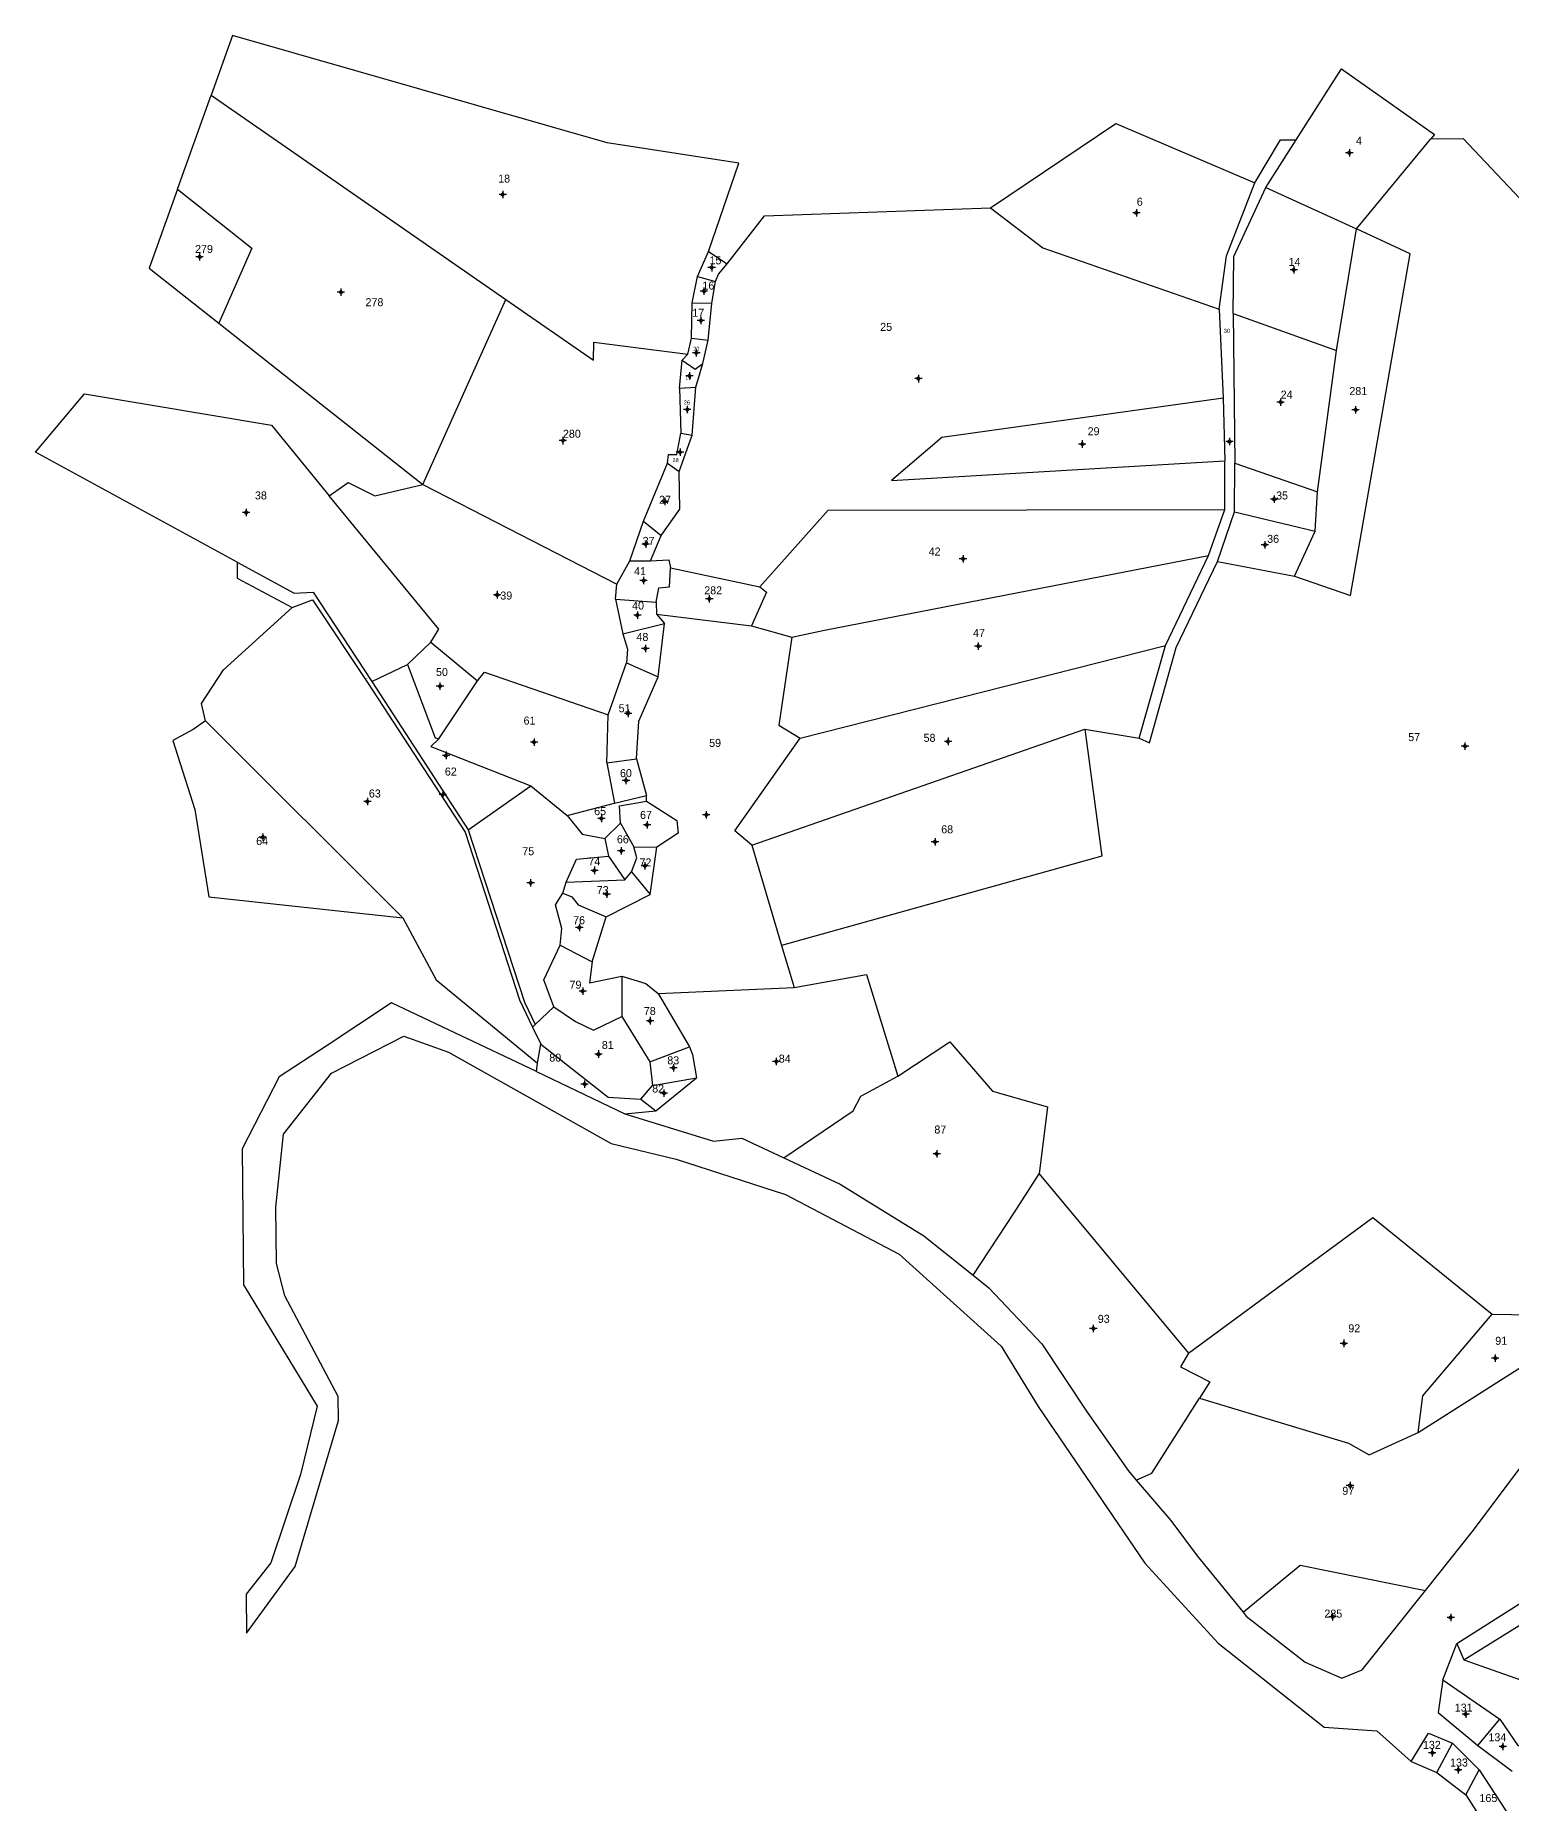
# Model space of a CAD drawing. Extents: x 550510 to 551644, y 1836484 to 1837530.
# Drawn here: x 550510 to 551009, y 1836933 to 1837530 of the extents above; entities that cross this region are included whole.
import ezdxf

# ---------------------------------------------------------------- set-up
doc = ezdxf.new("R2010")
doc.units = 0
for name, color, linetype in [('Level 10', 7, 'Continuous'), ('Level 11', 7, 'Continuous'), ('Level 15', 7, 'Continuous')]:
    doc.layers.add(name, color=color, linetype=linetype)

msp = doc.modelspace()

# ---------------------------------------------------------------- linework, layer by layer
at = {"layer": 'Level 10'}
for p, q in [((550558.31, 1837477.68), (550569.64, 1837509.38)), ((550569.64, 1837509.38), (550669.1, 1837440.5)), ((550925.67, 1837478.27), (550935.91, 1837494.31)), ((550956.27, 1837464.27), (550981.42, 1837494.71)), ((550925.67, 1837478.27), (550956.27, 1837464.27)), ((550949.5, 1837423.19), (550956.27, 1837464.27)), ((550733.87, 1837448.17), (550737.53, 1837456.6)), ((550737.53, 1837456.6), (550743.87, 1837452.46)), ((550732, 1837439.32), (550733.87, 1837448.17)), ((550733.87, 1837448.17), (550739.86, 1837446.54)), ((550738.64, 1837439.24), (550739.86, 1837446.54)), ((550641.17, 1837378.06), (550669.1, 1837440.5)), ((550731.85, 1837427.38), (550732, 1837439.32)), ((550732, 1837439.32), (550738.64, 1837439.24)), ((550737.39, 1837426.77), (550738.64, 1837439.24)), ((550909.89, 1837437.14), (550911.24, 1837407.11)), ((550914.65, 1837435.75), (550949.5, 1837423.19)), ((550914.65, 1837435.75), (550915.24, 1837385.16)), ((550572.31, 1837432.42), (550641.17, 1837378.06)), ((550730.61, 1837422.03), (550731.85, 1837427.38)), ((550731.85, 1837427.38), (550737.39, 1837426.77)), ((550735.64, 1837418.86), (550737.39, 1837426.77)), ((550943.13, 1837375.53), (550949.5, 1837423.19)), ((550727.8, 1837410.57), (550728.68, 1837419.92)), ((550728.68, 1837419.92), (550730.61, 1837422.03)), ((550733.25, 1837410.85), (550735.64, 1837418.86)), ((550727.8, 1837410.57), (550733.25, 1837410.85)), ((550727.8, 1837410.57), (550728.26, 1837395.38)), ((550732.08, 1837394.61), (550733.25, 1837410.85)), ((550911.24, 1837407.11), (550911.86, 1837385.97)), ((550727.65, 1837382.37), (550732.08, 1837394.61)), ((550728.26, 1837395.38), (550732.08, 1837394.61)), ((550715.63, 1837365.6), (550723.7, 1837385.17)), ((550723.7, 1837385.17), (550727.65, 1837382.37)), ((550911.83, 1837369.6), (550911.86, 1837385.97)), ((550915.07, 1837368.74), (550915.24, 1837385.16)), ((550915.24, 1837385.16), (550943.13, 1837375.53)), ((550641.17, 1837378.06), (550706.62, 1837344.4)), ((550942.3, 1837362.27), (550943.13, 1837375.53)), ((550906.34, 1837354.08), (550911.83, 1837369.6)), ((550909.33, 1837352), (550915.07, 1837368.74)), ((550915.07, 1837368.74), (550942.3, 1837362.27)), ((550711.02, 1837352.27), (550715.63, 1837365.6)), ((550715.63, 1837365.6), (550721.52, 1837360.82)), ((550717.99, 1837352.22), (550721.52, 1837360.82)), ((550935.36, 1837347.07), (550942.3, 1837362.27)), ((550706.62, 1837344.4), (550711.02, 1837352.27)), ((550711.02, 1837352.27), (550717.99, 1837352.22)), ((550891.76, 1837323.63), (550906.34, 1837354.08)), ((550909.33, 1837352), (550935.36, 1837347.07)), ((550724.67, 1837349.89), (550754.89, 1837343.53)), ((550706.17, 1837339.31), (550706.62, 1837344.4)), ((550706.17, 1837339.31), (550719.87, 1837338.33)), ((550706.17, 1837339.31), (550708.66, 1837327.66)), ((550719.87, 1837338.33), (550719.95, 1837334.22)), ((550719.95, 1837334.22), (550752.07, 1837330.27)), ((550719.95, 1837334.22), (550722.71, 1837331.08)), ((550708.66, 1837327.66), (550722.71, 1837331.08)), ((550720.51, 1837313.06), (550722.71, 1837331.08)), ((550752.07, 1837330.27), (550765.69, 1837326.51)), ((550635.94, 1837317.25), (550643.82, 1837324.86)), ((550643.82, 1837324.86), (550659.53, 1837311.77)), ((550768.5, 1837292.38), (550891.76, 1837323.63)), ((550882.9, 1837292.4), (550891.76, 1837323.63)), ((550623.92, 1837311.5), (550635.94, 1837317.25)), ((550703.73, 1837300.26), (550709.86, 1837317.81)), ((550709.86, 1837317.81), (550720.51, 1837313.06)), ((550623.92, 1837311.5), (550656.4, 1837261.43)), ((550646.53, 1837292.2), (550659.53, 1837311.77)), ((550567.74, 1837298.22), (550634.34, 1837231.75)), ((550703.22, 1837284.13), (550703.73, 1837300.26)), ((550752.19, 1837256.27), (550864.54, 1837295.42)), ((550864.54, 1837295.42), (550882.9, 1837292.4)), ((550703.22, 1837284.13), (550713.29, 1837285.39)), ((550713.29, 1837285.39), (550716.66, 1837273.09)), ((550703.22, 1837284.13), (550705.79, 1837270.49)), ((550656.4, 1837261.43), (550677.61, 1837276.37)), ((550677.61, 1837276.37), (550689.87, 1837266.31)), ((550705.79, 1837270.49), (550716.66, 1837273.09)), ((550716.57, 1837271.1), (550716.66, 1837273.09)), ((550689.87, 1837266.31), (550705.79, 1837270.49)), ((550702.53, 1837258.51), (550707.8, 1837263.78)), ((550707.8, 1837263.78), (550712.4, 1837255.78)), ((550702.53, 1837258.51), (550703.8, 1837252.64)), ((550712.4, 1837255.78), (550720.12, 1837255.65)), ((550717.9, 1837239.68), (550720.12, 1837255.65)), ((550752.19, 1837256.27), (550762.21, 1837222.44)), ((550703.8, 1837252.64), (550709.26, 1837244.64)), ((550688.39, 1837240.11), (550689.48, 1837243.8)), ((550689.48, 1837243.8), (550709.26, 1837244.64)), ((550709.26, 1837244.64), (550711.53, 1837247.26)), ((550711.53, 1837247.26), (550717.9, 1837239.68)), ((550703.04, 1837232.07), (550717.9, 1837239.68)), ((550698.31, 1837216.93), (550703.04, 1837232.07)), ((550687.51, 1837222.52), (550698.31, 1837216.93)), ((550762.21, 1837222.44), (550766.41, 1837208.26)), ((550708.24, 1837212.07), (550708.29, 1837198.47)), ((550720.54, 1837206.22), (550766.41, 1837208.26)), ((550679.03, 1837195.78), (550685.39, 1837201.71)), ((550720.54, 1837206.22), (550731.17, 1837188.2)), ((550678.12, 1837194.93), (550679.03, 1837195.78)), ((550708.29, 1837198.47), (550717.74, 1837183.15)), ((550678.12, 1837194.93), (550680.9, 1837189.14)), ((550679.79, 1837182.79), (550680.9, 1837189.14)), ((550717.74, 1837183.15), (550731.17, 1837188.2)), ((550679.49, 1837179.98), (550679.79, 1837182.79)), ((550679.49, 1837179.98), (550709.29, 1837165.66)), ((550717.74, 1837183.15), (550718.66, 1837175.21)), ((550718.66, 1837175.21), (550733.46, 1837177.75)), ((550719.73, 1837166.62), (550733.46, 1837177.75)), ((550714.69, 1837170.63), (550718.66, 1837175.21)), ((550709.29, 1837165.66), (550719.73, 1837166.62)), ((550714.69, 1837170.63), (550719.73, 1837166.62)), ((550849.17, 1837145.38), (550899.52, 1837084.87)), ((550977.08, 1837058.07), (551038.83, 1837097.41)), ((551002.06, 1837097.99), (551038.83, 1837097.41)), ((550990.14, 1836986.91), (551051.87, 1837026.16)), ((550985.43, 1836974.59), (550990.14, 1836986.91)), ((550990.14, 1836986.91), (550992.5, 1836981.39)), ((550992.5, 1836981.39), (551033.37, 1836967.02)), ((550985.43, 1836974.59), (551004.7, 1836961.33)), ((550997.24, 1836952.45), (551004.7, 1836961.33)), ((550983.42, 1836943.41), (550988.69, 1836953.26)), ((550988.69, 1836953.26), (550997.66, 1836944.27)), ((550997.24, 1836952.45), (551008.83, 1836943.8)), ((550974.78, 1836947.1), (550983.42, 1836943.41)), ((550983.42, 1836943.41), (550993.24, 1836935.79)), ((550993.24, 1836935.79), (550997.66, 1836944.27))]:
    msp.add_line(p, q, dxfattribs=at)
for points in [[(550737.53, 1837456.6), (550747.76, 1837486.43), (550703.35, 1837493.35), (550576.86, 1837529.58), (550569.64, 1837509.38)], [(550935.91, 1837494.31), (550951.23, 1837518.3), (550982.57, 1837496.1), (550981.42, 1837494.71)], [(550832.79, 1837471.42), (550875.09, 1837499.85), (550921.95, 1837479.77)], [(550921.95, 1837479.77), (550930.68, 1837494.27), (550935.91, 1837494.31)], [(550981.42, 1837494.71), (550992.34, 1837494.81), (551013.24, 1837472.58), (551026.78, 1837469.03), (551043.89, 1837495.26), (551170.98, 1837496.37)], [(550558.31, 1837477.68), (550548.78, 1837451.01), (550572.31, 1837432.42)], [(550558.31, 1837477.68), (550583.44, 1837457.77), (550572.31, 1837432.42)], [(550909.89, 1837437.14), (550912.43, 1837455.19), (550921.95, 1837479.77)], [(550914.65, 1837435.75), (550914.9, 1837454.97), (550925.67, 1837478.27)], [(550743.87, 1837452.46), (550756.44, 1837468.64), (550832.79, 1837471.42)], [(550832.79, 1837471.42), (550850.36, 1837457.93), (550909.89, 1837437.14)], [(550935.36, 1837347.07), (550954.27, 1837340.58), (550974.42, 1837455.87), (550956.27, 1837464.27)], [(550739.86, 1837446.54), (550740.97, 1837448.98), (550743.87, 1837452.46)], [(550669.1, 1837440.5), (550698.68, 1837420.01), (550698.86, 1837426.01), (550730.61, 1837422.03)], [(550728.68, 1837419.92), (550733.05, 1837416.95), (550735.64, 1837418.86)], [(550578.42, 1837351.8), (550510.33, 1837388.92), (550526.94, 1837408.65), (550590.09, 1837398.07), (550609.51, 1837374.22)], [(550911.24, 1837407.11), (550816.33, 1837393.91), (550799.27, 1837379.32), (550911.86, 1837385.97)], [(550723.7, 1837385.17), (550724.02, 1837388.18), (550726.83, 1837388.18), (550728.26, 1837395.38)], [(550721.52, 1837360.82), (550727.89, 1837369.72), (550727.65, 1837382.37)], [(550609.51, 1837374.22), (550615.93, 1837378.67), (550624.94, 1837374.22), (550641.17, 1837378.06)], [(550643.82, 1837324.86), (550646.51, 1837329.15), (550609.51, 1837374.22)], [(550754.89, 1837343.53), (550777.97, 1837369.34), (550911.83, 1837369.6)], [(550578.42, 1837351.8), (550597.66, 1837341.3), (550604.1, 1837341.65), (550623.92, 1837311.5)], [(550578.42, 1837351.8), (550578.46, 1837346.43), (550596.96, 1837336.49)], [(550717.99, 1837352.22), (550724.12, 1837352.6), (550724.67, 1837349.89)], [(550765.69, 1837326.51), (550776.72, 1837328.9), (550906.34, 1837354.08)], [(550882.9, 1837292.4), (550886.38, 1837290.81), (550895.38, 1837323), (550909.33, 1837352)], [(550719.87, 1837338.33), (550720.84, 1837343.13), (550724.33, 1837343.45), (550724.67, 1837349.89)], [(550596.96, 1837336.49), (550603.93, 1837339.05), (550622.43, 1837311.22), (550655.41, 1837260.74), (550673.71, 1837204.14), (550678.12, 1837194.93)], [(550754.89, 1837343.53), (550757.14, 1837341.66), (550752.07, 1837330.27)], [(550567.74, 1837298.22), (550566.41, 1837304.06), (550573.84, 1837315.46), (550596.96, 1837336.49)], [(550708.66, 1837327.66), (550710.19, 1837322.4), (550709.86, 1837317.81)], [(550765.69, 1837326.51), (550761.33, 1837296.8), (550768.5, 1837292.38)], [(550635.94, 1837317.25), (550645.29, 1837292.57), (550646.53, 1837292.2)], [(550659.53, 1837311.77), (550661.89, 1837314.72), (550703.73, 1837300.26)], [(550713.29, 1837285.39), (550714.04, 1837298.11), (550720.51, 1837313.06)], [(550567.74, 1837298.22), (550563.65, 1837295.33), (550556.68, 1837291.65), (550564.17, 1837268.38), (550568.93, 1837238.92), (550634.34, 1837231.75)], [(550646.53, 1837292.2), (550643.77, 1837289.59), (550677.61, 1837276.37)], [(550752.19, 1837256.27), (550746.46, 1837261.16), (550768.5, 1837292.38)], [(550864.54, 1837295.42), (550870.34, 1837252.6), (550762.21, 1837222.44)], [(550707.8, 1837263.78), (550707.52, 1837269.54), (550716.57, 1837271.1)], [(550716.57, 1837271.1), (550726.88, 1837264.6), (550727.35, 1837260.31), (550720.12, 1837255.65)], [(550656.4, 1837261.43), (550675.48, 1837203.36), (550679.03, 1837195.78)], [(550689.87, 1837266.31), (550694.95, 1837260.07), (550702.53, 1837258.51)], [(550711.53, 1837247.26), (550713.31, 1837252.05), (550712.4, 1837255.78)], [(550689.48, 1837243.8), (550693, 1837251.61), (550703.8, 1837252.64)], [(550687.51, 1837222.52), (550688.01, 1837228.22), (550685.96, 1837236.16), (550688.39, 1837240.11)], [(550688.39, 1837240.11), (550691.46, 1837238.9), (550693.53, 1837236.18), (550703.04, 1837232.07)], [(550634.34, 1837231.75), (550645.64, 1837210.81), (550679.79, 1837182.79)], [(550685.39, 1837201.71), (550681.93, 1837210.87), (550687.51, 1837222.52)], [(550698.31, 1837216.93), (550697.39, 1837209.85), (550708.24, 1837212.07)], [(550708.24, 1837212.07), (550716.43, 1837209.61), (550720.54, 1837206.22)], [(550766.41, 1837208.26), (550790.92, 1837212.66), (550801.48, 1837178.36)], [(550679.49, 1837179.98), (550630.5, 1837203.11), (550608.48, 1837188.43), (550592.63, 1837178.13), (550580.15, 1837153.85), (550580.55, 1837107.93), (550605.41, 1837066.96), (550599.88, 1837043.9), (550589.85, 1837014.14), (550581.46, 1837003.59), (550581.57, 1836990.34), (550598.07, 1837012.9), (550612.66, 1837062.11), (550612.59, 1837070.28), (550594.55, 1837104.21), (550591.72, 1837115.09), (550591.55, 1837134.17), (550594.07, 1837158.73), (550610.28, 1837179.32), (550634.74, 1837191.8), (550649.8, 1837186.48), (550704.69, 1837155.61), (550726.58, 1837150.34), (550763.55, 1837138.39), (550801.95, 1837118.29), (550836.35, 1837087.23), (550848.83, 1837066.9), (550884.78, 1837014.04), (550909.6, 1836987), (550945.34, 1836958.68), (550963.11, 1836957.47), (550974.78, 1836947.1)], [(550685.39, 1837201.71), (550692.66, 1837196.81), (550698.73, 1837193.89), (550708.29, 1837198.47)], [(550801.48, 1837178.36), (550819.04, 1837189.95), (550833.39, 1837173.3), (550851.97, 1837168.05), (550849.17, 1837145.38)], [(550680.9, 1837189.14), (550703.7, 1837171.24), (550714.69, 1837170.63)], [(550731.17, 1837188.2), (550732.14, 1837185.64), (550733.46, 1837177.75)], [(550762.97, 1837150.82), (550786.38, 1837166.68), (550788.92, 1837171.61), (550801.48, 1837178.36)], [(550709.29, 1837165.66), (550739.29, 1837156.47), (550748.75, 1837157.42), (550762.97, 1837150.82)], [(550762.97, 1837150.82), (550782.03, 1837141.96), (550810.19, 1837124.48), (550826.85, 1837111.19)], [(550826.85, 1837111.19), (550840.71, 1837132.22), (550849.17, 1837145.38)], [(550899.52, 1837084.87), (550961.74, 1837130.71), (551002.06, 1837097.99)], [(550826.85, 1837111.19), (550832.18, 1837106.94), (550850.1, 1837088.01), (550865.33, 1837064.96), (550879.16, 1837045.32), (550881.94, 1837042.07)], [(550977.08, 1837058.07), (550978.63, 1837070.43), (551002.06, 1837097.99)], [(550979.54, 1837004.83), (550995.73, 1837025.12), (551013.27, 1837048.48), (551038.83, 1837097.41)], [(550899.52, 1837084.87), (550896.88, 1837080.29), (550906.76, 1837075.18), (550903.29, 1837069.68)], [(550881.94, 1837042.07), (550887.16, 1837044.4), (550903.29, 1837069.68)], [(550903.29, 1837069.68), (550953.62, 1837054.54), (550960.54, 1837050.53), (550977.08, 1837058.07)], [(550881.94, 1837042.07), (550893.64, 1837028.4), (550902.5, 1837016.45), (550917.99, 1836997.43)], [(550917.99, 1836997.43), (550937.29, 1837013.31), (550979.54, 1837004.83)], [(550917.99, 1836997.43), (550919.06, 1836996.12), (550939, 1836980.59), (550951.33, 1836975.23), (550958.14, 1836978.02), (550979.54, 1837004.83)], [(550992.5, 1836981.39), (551017.72, 1836997.02), (551040.13, 1836994.62)], [(550985.43, 1836974.59), (550983.88, 1836963.62), (550997.24, 1836952.45)], [(551004.7, 1836961.33), (551010.76, 1836952.5), (551014.25, 1836951.97)], [(550974.78, 1836947.1), (550980.59, 1836956.62), (550988.69, 1836953.26)], [(550997.66, 1836944.27), (551008.47, 1836927.76), (551003.95, 1836919.88), (550997.67, 1836923.02)], [(550993.24, 1836935.79), (550997.52, 1836928.97), (550997.67, 1836923.02)]]:
    msp.add_lwpolyline(points, dxfattribs=at)
at = {"layer": 'Level 11'}
for p, q in [((550953.24, 1837489.92), (550952.62, 1837489.92)), ((550953.87, 1837490.54), (550953.24, 1837489.92)), ((550953.24, 1837489.92), (550953.87, 1837489.29)), ((550953.87, 1837491.17), (550953.87, 1837490.54)), ((550954.49, 1837489.92), (550953.87, 1837490.54)), ((550953.87, 1837489.29), (550954.49, 1837489.92)), ((550953.87, 1837489.29), (550953.87, 1837488.67)), ((550955.12, 1837489.92), (550954.49, 1837489.92)), ((550667.49, 1837475.91), (550666.87, 1837475.91)), ((550668.12, 1837476.53), (550667.49, 1837475.91)), ((550667.49, 1837475.91), (550668.12, 1837475.28)), ((550668.12, 1837477.16), (550668.12, 1837476.53)), ((550668.74, 1837475.91), (550668.12, 1837476.53)), ((550668.12, 1837475.28), (550668.74, 1837475.91)), ((550669.37, 1837475.91), (550668.74, 1837475.91)), ((550668.12, 1837475.28), (550668.12, 1837474.66)), ((550881.99, 1837470.33), (550881.36, 1837469.7)), ((550881.99, 1837470.95), (550881.99, 1837470.33)), ((550882.61, 1837469.7), (550881.99, 1837470.33)), ((550881.36, 1837469.7), (550880.74, 1837469.7)), ((550881.36, 1837469.7), (550881.99, 1837469.08)), ((550881.99, 1837469.08), (550882.61, 1837469.7)), ((550881.99, 1837469.08), (550881.99, 1837468.45)), ((550883.24, 1837469.7), (550882.61, 1837469.7)), ((550565.14, 1837454.87), (550564.51, 1837454.87)), ((550565.76, 1837455.49), (550565.14, 1837454.87)), ((550565.14, 1837454.87), (550565.76, 1837454.24)), ((550565.76, 1837456.12), (550565.76, 1837455.49)), ((550566.39, 1837454.87), (550565.76, 1837455.49)), ((550565.76, 1837454.24), (550566.39, 1837454.87)), ((550565.76, 1837454.24), (550565.76, 1837453.62)), ((550567.01, 1837454.87), (550566.39, 1837454.87)), ((550738.63, 1837452.44), (550738.63, 1837451.82)), ((550738.01, 1837451.19), (550737.38, 1837451.19)), ((550738.63, 1837451.82), (550738.01, 1837451.19)), ((550738.01, 1837451.19), (550738.63, 1837450.57)), ((550739.26, 1837451.19), (550738.63, 1837451.82)), ((550738.63, 1837450.57), (550739.26, 1837451.19)), ((550738.63, 1837450.57), (550738.63, 1837449.94)), ((550739.88, 1837451.19), (550739.26, 1837451.19)), ((550934.49, 1837450.46), (550933.87, 1837450.46)), ((550935.12, 1837451.08), (550934.49, 1837450.46)), ((550934.49, 1837450.46), (550935.12, 1837449.83)), ((550935.12, 1837451.71), (550935.12, 1837451.08)), ((550935.74, 1837450.46), (550935.12, 1837451.08)), ((550935.12, 1837449.83), (550935.74, 1837450.46)), ((550935.12, 1837449.83), (550935.12, 1837449.21)), ((550936.37, 1837450.46), (550935.74, 1837450.46)), ((550612.86, 1837442.94), (550612.23, 1837442.94)), ((550613.48, 1837443.56), (550612.86, 1837442.94)), ((550612.86, 1837442.94), (550613.48, 1837442.31)), ((550613.48, 1837444.19), (550613.48, 1837443.56)), ((550614.11, 1837442.94), (550613.48, 1837443.56)), ((550613.48, 1837442.31), (550614.11, 1837442.94)), ((550613.48, 1837442.31), (550613.48, 1837441.69)), ((550614.73, 1837442.94), (550614.11, 1837442.94)), ((550735.36, 1837443.29), (550734.73, 1837443.29)), ((550735.98, 1837443.92), (550735.36, 1837443.29)), ((550735.36, 1837443.29), (550735.98, 1837442.67)), ((550735.98, 1837444.54), (550735.98, 1837443.92)), ((550736.61, 1837443.29), (550735.98, 1837443.92)), ((550735.98, 1837442.67), (550736.61, 1837443.29)), ((550735.98, 1837442.67), (550735.98, 1837442.04)), ((550737.23, 1837443.29), (550736.61, 1837443.29)), ((550735, 1837434.6), (550735, 1837433.98)), ((550734.38, 1837433.35), (550733.75, 1837433.35)), ((550735, 1837433.98), (550734.38, 1837433.35)), ((550734.38, 1837433.35), (550735, 1837432.73)), ((550735.63, 1837433.35), (550735, 1837433.98)), ((550735, 1837432.73), (550735.63, 1837433.35)), ((550735, 1837432.73), (550735, 1837432.1)), ((550736.25, 1837433.35), (550735.63, 1837433.35)), ((550732.81, 1837422.41), (550732.19, 1837422.41)), ((550733.44, 1837423.03), (550732.81, 1837422.41)), ((550732.81, 1837422.41), (550733.44, 1837421.78)), ((550733.44, 1837423.66), (550733.44, 1837423.03)), ((550734.06, 1837422.41), (550733.44, 1837423.03)), ((550733.44, 1837421.78), (550734.06, 1837422.41)), ((550734.69, 1837422.41), (550734.06, 1837422.41)), ((550733.44, 1837421.78), (550733.44, 1837421.16)), ((550730.48, 1837414.68), (550729.86, 1837414.68)), ((550731.11, 1837415.31), (550730.48, 1837414.68)), ((550730.48, 1837414.68), (550731.11, 1837414.06)), ((550731.11, 1837415.93), (550731.11, 1837415.31)), ((550731.73, 1837414.68), (550731.11, 1837415.31)), ((550731.11, 1837414.06), (550731.73, 1837414.68)), ((550731.11, 1837414.06), (550731.11, 1837413.43)), ((550732.36, 1837414.68), (550731.73, 1837414.68)), ((550807.8, 1837413.74), (550807.18, 1837413.74)), ((550808.43, 1837414.37), (550807.8, 1837413.74)), ((550807.8, 1837413.74), (550808.43, 1837413.12)), ((550808.43, 1837414.99), (550808.43, 1837414.37)), ((550809.05, 1837413.74), (550808.43, 1837414.37)), ((550808.43, 1837413.12), (550809.05, 1837413.74)), ((550808.43, 1837413.12), (550808.43, 1837412.49)), ((550809.68, 1837413.74), (550809.05, 1837413.74)), ((550730.39, 1837404.55), (550730.39, 1837403.93)), ((550930.03, 1837405.83), (550929.41, 1837405.83)), ((550930.66, 1837406.45), (550930.03, 1837405.83)), ((550930.03, 1837405.83), (550930.66, 1837405.2)), ((550930.66, 1837407.08), (550930.66, 1837406.45)), ((550931.28, 1837405.83), (550930.66, 1837406.45)), ((550930.66, 1837405.2), (550931.28, 1837405.83)), ((550930.66, 1837405.2), (550930.66, 1837404.58)), ((550931.91, 1837405.83), (550931.28, 1837405.83)), ((550955.96, 1837404.47), (550955.96, 1837403.85)), ((550729.76, 1837403.3), (550729.14, 1837403.3)), ((550730.39, 1837403.93), (550729.76, 1837403.3)), ((550729.76, 1837403.3), (550730.39, 1837402.68)), ((550731.01, 1837403.3), (550730.39, 1837403.93)), ((550730.39, 1837402.68), (550731.01, 1837403.3)), ((550730.39, 1837402.68), (550730.39, 1837402.05)), ((550731.64, 1837403.3), (550731.01, 1837403.3)), ((550955.33, 1837403.22), (550954.71, 1837403.22)), ((550955.96, 1837403.85), (550955.33, 1837403.22)), ((550955.33, 1837403.22), (550955.96, 1837402.6)), ((550956.58, 1837403.22), (550955.96, 1837403.85)), ((550955.96, 1837402.6), (550956.58, 1837403.22)), ((550955.96, 1837402.6), (550955.96, 1837401.97)), ((550957.21, 1837403.22), (550956.58, 1837403.22)), ((550687.78, 1837392.81), (550687.16, 1837392.81)), ((550688.41, 1837393.44), (550687.78, 1837392.81)), ((550687.78, 1837392.81), (550688.41, 1837392.19)), ((550688.41, 1837394.06), (550688.41, 1837393.44)), ((550689.03, 1837392.81), (550688.41, 1837393.44)), ((550688.41, 1837392.19), (550689.03, 1837392.81)), ((550689.66, 1837392.81), (550689.03, 1837392.81)), ((550863.7, 1837392.92), (550863.7, 1837392.29)), ((550912.79, 1837392.56), (550912.16, 1837392.56)), ((550913.41, 1837393.19), (550912.79, 1837392.56)), ((550912.79, 1837392.56), (550913.41, 1837391.94)), ((550913.41, 1837393.81), (550913.41, 1837393.19)), ((550914.04, 1837392.56), (550913.41, 1837393.19)), ((550913.41, 1837391.94), (550914.04, 1837392.56)), ((550914.66, 1837392.56), (550914.04, 1837392.56)), ((550688.41, 1837392.19), (550688.41, 1837391.56)), ((550727.31, 1837388.91), (550726.69, 1837388.91)), ((550727.94, 1837389.53), (550727.31, 1837388.91)), ((550727.31, 1837388.91), (550727.94, 1837388.28)), ((550727.94, 1837390.16), (550727.94, 1837389.53)), ((550728.56, 1837388.91), (550727.94, 1837389.53)), ((550727.94, 1837388.28), (550728.56, 1837388.91)), ((550727.94, 1837388.28), (550727.94, 1837387.66)), ((550729.19, 1837388.91), (550728.56, 1837388.91)), ((550863.08, 1837391.67), (550862.45, 1837391.67)), ((550863.7, 1837392.29), (550863.08, 1837391.67)), ((550863.08, 1837391.67), (550863.7, 1837391.04)), ((550864.33, 1837391.67), (550863.7, 1837392.29)), ((550863.7, 1837391.04), (550864.33, 1837391.67)), ((550863.7, 1837391.04), (550863.7, 1837390.42)), ((550864.95, 1837391.67), (550864.33, 1837391.67)), ((550913.41, 1837391.94), (550913.41, 1837391.31)), ((550580.87, 1837368.56), (550580.25, 1837368.56)), ((550581.5, 1837369.19), (550580.87, 1837368.56)), ((550580.87, 1837368.56), (550581.5, 1837367.94)), ((550581.5, 1837369.81), (550581.5, 1837369.19)), ((550582.12, 1837368.56), (550581.5, 1837369.19)), ((550581.5, 1837367.94), (550582.12, 1837368.56)), ((550582.75, 1837368.56), (550582.12, 1837368.56)), ((550722.19, 1837372.32), (550721.56, 1837372.32)), ((550722.81, 1837372.95), (550722.19, 1837372.32)), ((550722.19, 1837372.32), (550722.81, 1837371.7)), ((550722.81, 1837373.57), (550722.81, 1837372.95)), ((550723.44, 1837372.32), (550722.81, 1837372.95)), ((550722.81, 1837371.7), (550723.44, 1837372.32)), ((550722.81, 1837371.7), (550722.81, 1837371.07)), ((550724.06, 1837372.32), (550723.44, 1837372.32)), ((550927.86, 1837373.09), (550927.23, 1837373.09)), ((550928.48, 1837373.72), (550927.86, 1837373.09)), ((550927.86, 1837373.09), (550928.48, 1837372.47)), ((550928.48, 1837374.34), (550928.48, 1837373.72)), ((550929.11, 1837373.09), (550928.48, 1837373.72)), ((550928.48, 1837372.47), (550929.11, 1837373.09)), ((550928.48, 1837372.47), (550928.48, 1837371.84)), ((550929.73, 1837373.09), (550929.11, 1837373.09)), ((550581.5, 1837367.94), (550581.5, 1837367.31)), ((550715.73, 1837357.89), (550715.1, 1837357.89)), ((550716.35, 1837358.52), (550715.73, 1837357.89)), ((550715.73, 1837357.89), (550716.35, 1837357.27)), ((550716.35, 1837359.14), (550716.35, 1837358.52)), ((550716.98, 1837357.89), (550716.35, 1837358.52)), ((550716.35, 1837357.27), (550716.98, 1837357.89)), ((550716.35, 1837357.27), (550716.35, 1837356.64)), ((550717.6, 1837357.89), (550716.98, 1837357.89)), ((550924.76, 1837357.64), (550924.13, 1837357.64)), ((550925.38, 1837358.26), (550924.76, 1837357.64)), ((550924.76, 1837357.64), (550925.38, 1837357.01)), ((550925.38, 1837358.89), (550925.38, 1837358.26)), ((550926.01, 1837357.64), (550925.38, 1837358.26)), ((550925.38, 1837357.01), (550926.01, 1837357.64)), ((550925.38, 1837357.01), (550925.38, 1837356.39)), ((550926.63, 1837357.64), (550926.01, 1837357.64)), ((550822.83, 1837352.91), (550822.21, 1837352.91)), ((550823.46, 1837353.54), (550822.83, 1837352.91)), ((550822.83, 1837352.91), (550823.46, 1837352.29)), ((550823.46, 1837354.16), (550823.46, 1837353.54)), ((550824.08, 1837352.91), (550823.46, 1837353.54)), ((550823.46, 1837352.29), (550824.08, 1837352.91)), ((550823.46, 1837352.29), (550823.46, 1837351.66)), ((550824.71, 1837352.91), (550824.08, 1837352.91)), ((550714.99, 1837345.59), (550714.36, 1837345.59)), ((550715.61, 1837346.22), (550714.99, 1837345.59)), ((550714.99, 1837345.59), (550715.61, 1837344.97)), ((550715.61, 1837346.84), (550715.61, 1837346.22)), ((550716.24, 1837345.59), (550715.61, 1837346.22)), ((550715.61, 1837344.97), (550716.24, 1837345.59)), ((550715.61, 1837344.97), (550715.61, 1837344.34)), ((550716.86, 1837345.59), (550716.24, 1837345.59)), ((550665.59, 1837340.83), (550664.97, 1837340.83)), ((550666.22, 1837341.45), (550665.59, 1837340.83)), ((550665.59, 1837340.83), (550666.22, 1837340.2)), ((550666.22, 1837342.08), (550666.22, 1837341.45)), ((550666.84, 1837340.83), (550666.22, 1837341.45)), ((550666.22, 1837340.2), (550666.84, 1837340.83)), ((550666.22, 1837340.2), (550666.22, 1837339.58)), ((550667.47, 1837340.83), (550666.84, 1837340.83)), ((550737.2, 1837339.41), (550736.58, 1837339.41)), ((550737.83, 1837340.04), (550737.2, 1837339.41)), ((550737.2, 1837339.41), (550737.83, 1837338.79)), ((550737.83, 1837340.66), (550737.83, 1837340.04)), ((550738.45, 1837339.41), (550737.83, 1837340.04)), ((550737.83, 1837338.79), (550738.45, 1837339.41)), ((550737.83, 1837338.79), (550737.83, 1837338.16)), ((550739.08, 1837339.41), (550738.45, 1837339.41)), ((550712.93, 1837333.94), (550712.3, 1837333.94)), ((550713.55, 1837334.56), (550712.93, 1837333.94)), ((550712.93, 1837333.94), (550713.55, 1837333.31)), ((550713.55, 1837335.19), (550713.55, 1837334.56)), ((550714.18, 1837333.94), (550713.55, 1837334.56)), ((550713.55, 1837333.31), (550714.18, 1837333.94)), ((550713.55, 1837333.31), (550713.55, 1837332.69)), ((550714.8, 1837333.94), (550714.18, 1837333.94)), ((550715.61, 1837322.66), (550714.98, 1837322.66)), ((550716.23, 1837323.29), (550715.61, 1837322.66)), ((550715.61, 1837322.66), (550716.23, 1837322.04)), ((550716.23, 1837323.91), (550716.23, 1837323.29)), ((550716.86, 1837322.66), (550716.23, 1837323.29)), ((550716.23, 1837322.04), (550716.86, 1837322.66)), ((550716.23, 1837322.04), (550716.23, 1837321.41)), ((550717.48, 1837322.66), (550716.86, 1837322.66)), ((550827.98, 1837323.47), (550827.36, 1837323.47)), ((550828.61, 1837324.09), (550827.98, 1837323.47)), ((550827.98, 1837323.47), (550828.61, 1837322.84)), ((550828.61, 1837324.72), (550828.61, 1837324.09)), ((550829.23, 1837323.47), (550828.61, 1837324.09)), ((550828.61, 1837322.84), (550829.23, 1837323.47)), ((550828.61, 1837322.84), (550828.61, 1837322.22)), ((550829.86, 1837323.47), (550829.23, 1837323.47)), ((550646.29, 1837309.95), (550645.66, 1837309.95)), ((550646.91, 1837310.57), (550646.29, 1837309.95)), ((550646.29, 1837309.95), (550646.91, 1837309.32)), ((550646.91, 1837311.2), (550646.91, 1837310.57)), ((550647.54, 1837309.95), (550646.91, 1837310.57)), ((550646.91, 1837309.32), (550647.54, 1837309.95)), ((550646.91, 1837309.32), (550646.91, 1837308.7)), ((550648.16, 1837309.95), (550647.54, 1837309.95)), ((550709.79, 1837300.79), (550709.16, 1837300.79)), ((550710.41, 1837301.41), (550709.79, 1837300.79)), ((550709.79, 1837300.79), (550710.41, 1837300.16)), ((550710.41, 1837302.04), (550710.41, 1837301.41)), ((550711.04, 1837300.79), (550710.41, 1837301.41)), ((550710.41, 1837300.16), (550711.04, 1837300.79)), ((550710.41, 1837300.16), (550710.41, 1837299.54)), ((550711.66, 1837300.79), (550711.04, 1837300.79)), ((550678.06, 1837291.03), (550677.44, 1837291.03)), ((550678.69, 1837291.66), (550678.06, 1837291.03)), ((550678.06, 1837291.03), (550678.69, 1837290.41)), ((550678.69, 1837292.28), (550678.69, 1837291.66)), ((550679.31, 1837291.03), (550678.69, 1837291.66)), ((550678.69, 1837290.41), (550679.31, 1837291.03)), ((550679.94, 1837291.03), (550679.31, 1837291.03)), ((550817.78, 1837291.34), (550817.16, 1837291.34)), ((550818.41, 1837291.96), (550817.78, 1837291.34)), ((550817.78, 1837291.34), (550818.41, 1837290.71)), ((550818.41, 1837292.59), (550818.41, 1837291.96)), ((550819.03, 1837291.34), (550818.41, 1837291.96)), ((550818.41, 1837290.71), (550819.03, 1837291.34)), ((550819.66, 1837291.34), (550819.03, 1837291.34)), ((550992.9, 1837290.99), (550992.9, 1837290.36)), ((550648.35, 1837286.61), (550647.72, 1837286.61)), ((550648.97, 1837287.23), (550648.35, 1837286.61)), ((550648.35, 1837286.61), (550648.97, 1837285.98)), ((550648.97, 1837287.86), (550648.97, 1837287.23)), ((550649.6, 1837286.61), (550648.97, 1837287.23)), ((550648.97, 1837285.98), (550649.6, 1837286.61)), ((550648.97, 1837285.98), (550648.97, 1837285.36)), ((550650.22, 1837286.61), (550649.6, 1837286.61)), ((550678.69, 1837290.41), (550678.69, 1837289.78)), ((550818.41, 1837290.71), (550818.41, 1837290.09)), ((550992.27, 1837289.74), (550991.65, 1837289.74)), ((550992.9, 1837290.36), (550992.27, 1837289.74)), ((550992.27, 1837289.74), (550992.9, 1837289.11)), ((550993.52, 1837289.74), (550992.9, 1837290.36)), ((550992.9, 1837289.11), (550993.52, 1837289.74)), ((550992.9, 1837289.11), (550992.9, 1837288.49)), ((550994.15, 1837289.74), (550993.52, 1837289.74)), ((550709.69, 1837279.4), (550709.69, 1837278.78)), ((550647.28, 1837273.36), (550646.66, 1837273.36)), ((550647.91, 1837273.99), (550647.28, 1837273.36)), ((550647.28, 1837273.36), (550647.91, 1837272.74)), ((550647.91, 1837274.61), (550647.91, 1837273.99)), ((550648.53, 1837273.36), (550647.91, 1837273.99)), ((550647.91, 1837272.74), (550648.53, 1837273.36)), ((550649.16, 1837273.36), (550648.53, 1837273.36)), ((550709.06, 1837278.15), (550708.44, 1837278.15)), ((550709.69, 1837278.78), (550709.06, 1837278.15)), ((550709.06, 1837278.15), (550709.69, 1837277.53)), ((550710.31, 1837278.15), (550709.69, 1837278.78)), ((550709.69, 1837277.53), (550710.31, 1837278.15)), ((550709.69, 1837277.53), (550709.69, 1837276.9)), ((550710.94, 1837278.15), (550710.31, 1837278.15)), ((550621.81, 1837271.01), (550621.18, 1837271.01)), ((550622.43, 1837271.63), (550621.81, 1837271.01)), ((550621.81, 1837271.01), (550622.43, 1837270.38)), ((550622.43, 1837272.26), (550622.43, 1837271.63)), ((550623.06, 1837271.01), (550622.43, 1837271.63)), ((550622.43, 1837270.38), (550623.06, 1837271.01)), ((550622.43, 1837270.38), (550622.43, 1837269.76)), ((550623.68, 1837271.01), (550623.06, 1837271.01)), ((550647.91, 1837272.74), (550647.91, 1837272.11)), ((550736.8, 1837267.14), (550736.17, 1837266.51)), ((550736.8, 1837267.76), (550736.8, 1837267.14)), ((550737.42, 1837266.51), (550736.8, 1837267.14)), ((550700.8, 1837265.27), (550700.17, 1837265.27)), ((550701.42, 1837265.89), (550700.8, 1837265.27)), ((550700.8, 1837265.27), (550701.42, 1837264.64)), ((550701.42, 1837266.52), (550701.42, 1837265.89)), ((550702.05, 1837265.27), (550701.42, 1837265.89)), ((550701.42, 1837264.64), (550702.05, 1837265.27)), ((550701.42, 1837264.64), (550701.42, 1837264.02)), ((550702.67, 1837265.27), (550702.05, 1837265.27)), ((550716.21, 1837263.19), (550715.58, 1837263.19)), ((550716.83, 1837263.82), (550716.21, 1837263.19)), ((550716.21, 1837263.19), (550716.83, 1837262.57)), ((550716.83, 1837264.44), (550716.83, 1837263.82)), ((550717.46, 1837263.19), (550716.83, 1837263.82)), ((550716.83, 1837262.57), (550717.46, 1837263.19)), ((550716.83, 1837262.57), (550716.83, 1837261.94)), ((550718.08, 1837263.19), (550717.46, 1837263.19)), ((550736.17, 1837266.51), (550735.55, 1837266.51)), ((550736.17, 1837266.51), (550736.8, 1837265.89)), ((550736.8, 1837265.89), (550737.42, 1837266.51)), ((550736.8, 1837265.89), (550736.8, 1837265.26)), ((550738.05, 1837266.51), (550737.42, 1837266.51)), ((550586.53, 1837259), (550585.9, 1837259)), ((550587.15, 1837259.63), (550586.53, 1837259)), ((550586.53, 1837259), (550587.15, 1837258.38)), ((550587.15, 1837260.25), (550587.15, 1837259.63)), ((550587.78, 1837259), (550587.15, 1837259.63)), ((550587.15, 1837258.38), (550587.78, 1837259)), ((550587.15, 1837258.38), (550587.15, 1837257.75)), ((550588.4, 1837259), (550587.78, 1837259)), ((550708.08, 1837255.6), (550708.08, 1837254.98)), ((550813.39, 1837257.39), (550812.76, 1837257.39)), ((550814.01, 1837258.02), (550813.39, 1837257.39)), ((550813.39, 1837257.39), (550814.01, 1837256.77)), ((550814.01, 1837258.64), (550814.01, 1837258.02)), ((550814.64, 1837257.39), (550814.01, 1837258.02)), ((550814.01, 1837256.77), (550814.64, 1837257.39)), ((550814.01, 1837256.77), (550814.01, 1837256.14)), ((550815.26, 1837257.39), (550814.64, 1837257.39)), ((550707.46, 1837254.35), (550706.83, 1837254.35)), ((550708.08, 1837254.98), (550707.46, 1837254.35)), ((550707.46, 1837254.35), (550708.08, 1837253.73)), ((550708.71, 1837254.35), (550708.08, 1837254.98)), ((550708.08, 1837253.73), (550708.71, 1837254.35)), ((550708.08, 1837253.73), (550708.08, 1837253.1)), ((550709.33, 1837254.35), (550708.71, 1837254.35)), ((550715.46, 1837249.3), (550714.83, 1837249.3)), ((550716.08, 1837249.93), (550715.46, 1837249.3)), ((550715.46, 1837249.3), (550716.08, 1837248.68)), ((550716.08, 1837250.55), (550716.08, 1837249.93)), ((550716.71, 1837249.3), (550716.08, 1837249.93)), ((550716.08, 1837248.68), (550716.71, 1837249.3)), ((550717.33, 1837249.3), (550716.71, 1837249.3)), ((550676.88, 1837243.59), (550676.26, 1837243.59)), ((550677.51, 1837244.21), (550676.88, 1837243.59)), ((550676.88, 1837243.59), (550677.51, 1837242.96)), ((550677.51, 1837244.84), (550677.51, 1837244.21)), ((550678.13, 1837243.59), (550677.51, 1837244.21)), ((550677.51, 1837242.96), (550678.13, 1837243.59)), ((550678.76, 1837243.59), (550678.13, 1837243.59)), ((550698.43, 1837247.8), (550697.8, 1837247.8)), ((550699.05, 1837248.42), (550698.43, 1837247.8)), ((550698.43, 1837247.8), (550699.05, 1837247.17)), ((550699.05, 1837249.05), (550699.05, 1837248.42)), ((550699.68, 1837247.8), (550699.05, 1837248.42)), ((550699.05, 1837247.17), (550699.68, 1837247.8)), ((550699.05, 1837247.17), (550699.05, 1837246.55)), ((550700.3, 1837247.8), (550699.68, 1837247.8)), ((550716.08, 1837248.68), (550716.08, 1837248.05)), ((550677.51, 1837242.96), (550677.51, 1837242.34)), ((550702.55, 1837239.73), (550701.93, 1837239.73)), ((550703.18, 1837240.35), (550702.55, 1837239.73)), ((550702.55, 1837239.73), (550703.18, 1837239.1)), ((550703.18, 1837240.98), (550703.18, 1837240.35)), ((550703.8, 1837239.73), (550703.18, 1837240.35)), ((550703.18, 1837239.1), (550703.8, 1837239.73)), ((550703.18, 1837239.1), (550703.18, 1837238.48)), ((550704.43, 1837239.73), (550703.8, 1837239.73)), ((550693.32, 1837228.56), (550692.7, 1837228.56)), ((550693.95, 1837229.18), (550693.32, 1837228.56)), ((550693.32, 1837228.56), (550693.95, 1837227.93)), ((550693.95, 1837229.81), (550693.95, 1837229.18)), ((550694.57, 1837228.56), (550693.95, 1837229.18)), ((550693.95, 1837227.93), (550694.57, 1837228.56)), ((550693.95, 1837227.93), (550693.95, 1837227.31)), ((550695.2, 1837228.56), (550694.57, 1837228.56)), ((550695.09, 1837207.69), (550694.47, 1837207.06)), ((550695.09, 1837208.31), (550695.09, 1837207.69)), ((550695.72, 1837207.06), (550695.09, 1837207.69)), ((550694.47, 1837207.06), (550693.84, 1837207.06)), ((550694.47, 1837207.06), (550695.09, 1837206.44)), ((550695.09, 1837206.44), (550695.72, 1837207.06)), ((550695.09, 1837206.44), (550695.09, 1837205.81)), ((550696.34, 1837207.06), (550695.72, 1837207.06)), ((550717.22, 1837197.07), (550716.59, 1837197.07)), ((550717.84, 1837197.7), (550717.22, 1837197.07)), ((550717.22, 1837197.07), (550717.84, 1837196.45)), ((550717.84, 1837198.32), (550717.84, 1837197.7)), ((550718.47, 1837197.07), (550717.84, 1837197.7)), ((550717.84, 1837196.45), (550718.47, 1837197.07)), ((550717.84, 1837196.45), (550717.84, 1837195.82)), ((550719.09, 1837197.07), (550718.47, 1837197.07)), ((550699.79, 1837185.82), (550699.16, 1837185.82)), ((550700.41, 1837186.45), (550699.79, 1837185.82)), ((550699.79, 1837185.82), (550700.41, 1837185.2)), ((550700.41, 1837187.07), (550700.41, 1837186.45)), ((550701.04, 1837185.82), (550700.41, 1837186.45)), ((550700.41, 1837185.2), (550701.04, 1837185.82)), ((550700.41, 1837185.2), (550700.41, 1837184.57)), ((550701.66, 1837185.82), (550701.04, 1837185.82)), ((550760.42, 1837183.89), (550759.8, 1837183.27)), ((550760.42, 1837184.52), (550760.42, 1837183.89)), ((550761.05, 1837183.27), (550760.42, 1837183.89)), ((550725.1, 1837181.17), (550724.47, 1837181.17)), ((550725.72, 1837181.79), (550725.1, 1837181.17)), ((550725.1, 1837181.17), (550725.72, 1837180.54)), ((550725.72, 1837182.42), (550725.72, 1837181.79)), ((550726.35, 1837181.17), (550725.72, 1837181.79)), ((550725.72, 1837180.54), (550726.35, 1837181.17)), ((550725.72, 1837180.54), (550725.72, 1837179.92)), ((550726.97, 1837181.17), (550726.35, 1837181.17)), ((550759.8, 1837183.27), (550759.17, 1837183.27)), ((550759.8, 1837183.27), (550760.42, 1837182.64)), ((550760.42, 1837182.64), (550761.05, 1837183.27)), ((550760.42, 1837182.64), (550760.42, 1837182.02)), ((550761.67, 1837183.27), (550761.05, 1837183.27)), ((550695.09, 1837175.69), (550694.46, 1837175.69)), ((550695.71, 1837176.32), (550695.09, 1837175.69)), ((550695.09, 1837175.69), (550695.71, 1837175.07)), ((550695.71, 1837176.94), (550695.71, 1837176.32)), ((550696.34, 1837175.69), (550695.71, 1837176.32)), ((550695.71, 1837175.07), (550696.34, 1837175.69)), ((550695.71, 1837175.07), (550695.71, 1837174.44)), ((550696.96, 1837175.69), (550696.34, 1837175.69)), ((550721.88, 1837172.65), (550721.25, 1837172.65)), ((550722.5, 1837173.27), (550721.88, 1837172.65)), ((550721.88, 1837172.65), (550722.5, 1837172.02)), ((550722.5, 1837173.9), (550722.5, 1837173.27)), ((550723.13, 1837172.65), (550722.5, 1837173.27)), ((550722.5, 1837172.02), (550723.13, 1837172.65)), ((550722.5, 1837172.02), (550722.5, 1837171.4)), ((550723.75, 1837172.65), (550723.13, 1837172.65)), ((550813.99, 1837152.1), (550813.36, 1837152.1)), ((550814.61, 1837152.73), (550813.99, 1837152.1)), ((550813.99, 1837152.1), (550814.61, 1837151.48)), ((550814.61, 1837153.35), (550814.61, 1837152.73)), ((550815.24, 1837152.1), (550814.61, 1837152.73)), ((550814.61, 1837151.48), (550815.24, 1837152.1)), ((550814.61, 1837151.48), (550814.61, 1837150.85)), ((550815.86, 1837152.1), (550815.24, 1837152.1)), ((550867.44, 1837094.48), (550867.44, 1837093.86)), ((550866.82, 1837093.23), (550866.19, 1837093.23)), ((550867.44, 1837093.86), (550866.82, 1837093.23)), ((550866.82, 1837093.23), (550867.44, 1837092.61)), ((550868.07, 1837093.23), (550867.44, 1837093.86)), ((550867.44, 1837092.61), (550868.07, 1837093.23)), ((550867.44, 1837092.61), (550867.44, 1837091.98)), ((550868.69, 1837093.23), (550868.07, 1837093.23)), ((550951.41, 1837088.19), (550950.78, 1837088.19)), ((550952.03, 1837088.82), (550951.41, 1837088.19)), ((550951.41, 1837088.19), (550952.03, 1837087.57)), ((550952.03, 1837089.44), (550952.03, 1837088.82)), ((550952.66, 1837088.19), (550952.03, 1837088.82)), ((550952.03, 1837087.57), (550952.66, 1837088.19)), ((550953.28, 1837088.19), (550952.66, 1837088.19)), ((550952.03, 1837087.57), (550952.03, 1837086.94)), ((551002.5, 1837083.21), (551001.88, 1837083.21)), ((551003.13, 1837083.83), (551002.5, 1837083.21)), ((551002.5, 1837083.21), (551003.13, 1837082.58)), ((551003.13, 1837084.46), (551003.13, 1837083.83)), ((551003.75, 1837083.21), (551003.13, 1837083.83)), ((551003.13, 1837082.58), (551003.75, 1837083.21)), ((551003.13, 1837082.58), (551003.13, 1837081.96)), ((551004.38, 1837083.21), (551003.75, 1837083.21)), ((550954.09, 1837040.8), (550953.47, 1837040.17)), ((550954.09, 1837041.42), (550954.09, 1837040.8)), ((550954.72, 1837040.17), (550954.09, 1837040.8)), ((550953.47, 1837040.17), (550952.84, 1837040.17)), ((550953.47, 1837040.17), (550954.09, 1837039.55)), ((550954.09, 1837039.55), (550954.72, 1837040.17)), ((550954.09, 1837039.55), (550954.09, 1837038.92)), ((550955.34, 1837040.17), (550954.72, 1837040.17)), ((550947.58, 1836995.87), (550946.96, 1836995.87)), ((550948.21, 1836996.49), (550947.58, 1836995.87)), ((550947.58, 1836995.87), (550948.21, 1836995.24)), ((550948.21, 1836997.12), (550948.21, 1836996.49)), ((550948.83, 1836995.87), (550948.21, 1836996.49)), ((550948.21, 1836995.24), (550948.83, 1836995.87)), ((550948.21, 1836995.24), (550948.21, 1836994.62)), ((550949.46, 1836995.87), (550948.83, 1836995.87)), ((550987.47, 1836995.69), (550986.85, 1836995.69)), ((550988.1, 1836996.31), (550987.47, 1836995.69)), ((550987.47, 1836995.69), (550988.1, 1836995.06)), ((550988.1, 1836996.94), (550988.1, 1836996.31)), ((550988.72, 1836995.69), (550988.1, 1836996.31)), ((550988.1, 1836995.06), (550988.72, 1836995.69)), ((550988.1, 1836995.06), (550988.1, 1836994.44)), ((550989.35, 1836995.69), (550988.72, 1836995.69)), ((550992.54, 1836963.08), (550991.92, 1836963.08)), ((550993.17, 1836963.7), (550992.54, 1836963.08)), ((550992.54, 1836963.08), (550993.17, 1836962.45)), ((550993.17, 1836964.33), (550993.17, 1836963.7)), ((550993.79, 1836963.08), (550993.17, 1836963.7)), ((550993.17, 1836962.45), (550993.79, 1836963.08)), ((550994.42, 1836963.08), (550993.79, 1836963.08)), ((550993.17, 1836962.45), (550993.17, 1836961.83)), ((550981.84, 1836951.29), (550981.84, 1836950.66)), ((551005.03, 1836952.17), (551004.41, 1836952.17)), ((551005.66, 1836952.79), (551005.03, 1836952.17)), ((551005.03, 1836952.17), (551005.66, 1836951.54)), ((551005.66, 1836953.42), (551005.66, 1836952.79)), ((551006.28, 1836952.17), (551005.66, 1836952.79)), ((551005.66, 1836951.54), (551006.28, 1836952.17)), ((551005.66, 1836951.54), (551005.66, 1836950.92)), ((551006.91, 1836952.17), (551006.28, 1836952.17)), ((550981.22, 1836950.04), (550980.59, 1836950.04)), ((550981.84, 1836950.66), (550981.22, 1836950.04)), ((550981.22, 1836950.04), (550981.84, 1836949.41)), ((550982.47, 1836950.04), (550981.84, 1836950.66)), ((550981.84, 1836949.41), (550982.47, 1836950.04)), ((550981.84, 1836949.41), (550981.84, 1836948.79)), ((550983.09, 1836950.04), (550982.47, 1836950.04)), ((550990.63, 1836944.91), (550990, 1836944.28)), ((550990.63, 1836945.53), (550990.63, 1836944.91)), ((550991.25, 1836944.28), (550990.63, 1836944.91)), ((550990, 1836944.28), (550989.38, 1836944.28)), ((550990, 1836944.28), (550990.63, 1836943.66)), ((550990.63, 1836943.66), (550991.25, 1836944.28)), ((550990.63, 1836943.66), (550990.63, 1836943.03)), ((550991.88, 1836944.28), (550991.25, 1836944.28))]:
    msp.add_line(p, q, dxfattribs=at)
for centre in [(550953.87, 1837489.92), (550668.12, 1837475.91), (550881.98, 1837469.7), (550565.76, 1837454.87), (550738.63, 1837451.19), (550935.12, 1837450.46), (550613.48, 1837442.94), (550735.98, 1837443.29), (550735, 1837433.35), (550733.44, 1837422.41), (550731.11, 1837414.68), (550808.43, 1837413.74), (550930.66, 1837405.83), (550730.39, 1837403.3), (550955.96, 1837403.22), (550688.4, 1837392.81), (550913.41, 1837392.56), (550727.94, 1837388.91), (550863.7, 1837391.67), (550581.5, 1837368.56), (550722.81, 1837372.32), (550928.48, 1837373.09), (550716.35, 1837357.89), (550925.38, 1837357.64), (550823.46, 1837352.91), (550715.61, 1837345.59), (550666.22, 1837340.83), (550737.83, 1837339.41), (550713.55, 1837333.94), (550716.23, 1837322.66), (550828.61, 1837323.47), (550646.91, 1837309.95), (550710.41, 1837300.79), (550678.69, 1837291.03), (550818.41, 1837291.34), (550648.97, 1837286.61), (550992.9, 1837289.74), (550647.91, 1837273.36), (550709.69, 1837278.15), (550622.43, 1837271.01), (550701.42, 1837265.27), (550716.83, 1837263.19), (550736.8, 1837266.51), (550587.15, 1837259), (550814.01, 1837257.39), (550708.08, 1837254.35), (550716.08, 1837249.3), (550677.51, 1837243.59), (550699.05, 1837247.8), (550703.18, 1837239.73), (550693.95, 1837228.56), (550695.09, 1837207.06), (550717.84, 1837197.07), (550700.41, 1837185.82), (550725.72, 1837181.17), (550760.42, 1837183.27), (550695.71, 1837175.69), (550722.5, 1837172.65), (550814.61, 1837152.1), (550867.44, 1837093.23), (550952.03, 1837088.19), (551003.12, 1837083.21), (550954.09, 1837040.17), (550948.21, 1836995.87), (550988.1, 1836995.69), (550993.17, 1836963.08), (551005.66, 1836952.17), (550981.84, 1836950.04), (550990.63, 1836944.28)]:
    msp.add_circle(centre, 0.15, dxfattribs=at)

# ---------------------------------------------------------------- texts
at = {"layer": 'Level 15'}
for s, height, p in [('4', 2.7, (550956.09, 1837492.65)), ('18', 2.7, (550666.56, 1837479.9)), ('6', 2.7, (550882.12, 1837472.09)), ('279', 2.7, (550564.25, 1837456.15)), ('15', 2.7, (550737.88, 1837452.32)), ('14', 2.7, (550933.34, 1837451.79)), ('16', 2.7, (550735.5, 1837443.8)), ('278', 2.7, (550621.78, 1837438.19)), ('17', 2.7, (550732.09, 1837434.6)), ('25', 2.7, (550795.51, 1837429.85)), ('30', 1.35, (550911.48, 1837429.2)), ('20', 1.35, (550732.4, 1837423.13)), ('19', 1.35, (550729.67, 1837413.36)), ('281', 2.7, (550953.87, 1837408.2)), ('26', 1.35, (550729.2, 1837405.02)), ('24', 2.7, (550930.68, 1837407)), ('280', 2.7, (550688.41, 1837393.8)), ('29', 2.7, (550865.53, 1837394.64)), ('28', 1.35, (550725.39, 1837385.57)), ('38', 2.7, (550584.45, 1837372.98)), ('35', 2.7, (550929.14, 1837372.96)), ('27', 2.7, (550720.86, 1837371.51)), ('37', 2.7, (550715.32, 1837357.63)), ('42', 2.7, (550811.87, 1837354.05)), ('36', 2.7, (550926.13, 1837358.32)), ('41', 2.7, (550712.43, 1837347.43)), ('39', 2.7, (550667.28, 1837339.19)), ('282', 2.7, (550736.11, 1837340.94)), ('40', 2.7, (550711.76, 1837335.81)), ('48', 2.7, (550713.23, 1837325.21)), ('47', 2.7, (550826.86, 1837326.59)), ('50', 2.7, (550645.57, 1837313.39)), ('49', 0.338, (550622, 1837312.34)), ('51', 2.7, (550707.23, 1837301.15)), ('61', 2.7, (550675.12, 1837296.99)), ('59', 2.7, (550737.77, 1837289.47)), ('58', 2.7, (550810.15, 1837291.18)), ('57', 2.7, (550973.75, 1837291.42)), ('62', 2.7, (550648.56, 1837279.79)), ('60', 2.7, (550707.67, 1837279.26)), ('63', 2.7, (550622.91, 1837272.39)), ('65', 2.7, (550698.95, 1837266.44)), ('67', 2.7, (550714.43, 1837265.15)), ('68', 2.7, (550816.1, 1837260.3)), ('64', 2.7, (550584.87, 1837256.36)), ('75', 2.7, (550674.69, 1837252.89)), ('66', 2.7, (550706.63, 1837256.94)), ('74', 2.7, (550697.01, 1837249.48)), ('72', 2.7, (550714.26, 1837249.14)), ('73', 2.7, (550699.82, 1837239.78)), ('76', 2.7, (550691.85, 1837229.62)), ('79', 2.7, (550690.64, 1837207.88)), ('78', 2.7, (550715.72, 1837198.98)), ('81', 2.7, (550701.54, 1837187.52)), ('80', 2.7, (550683.81, 1837183.26)), ('83', 2.7, (550723.65, 1837182.35)), ('84', 2.7, (550761.28, 1837182.93)), ('82', 2.7, (550718.54, 1837172.83)), ('87', 2.7, (550813.79, 1837159)), ('93', 2.7, (550868.95, 1837095.11)), ('92', 2.7, (550953.52, 1837091.9)), ('91', 2.7, (551003.12, 1837087.7)), ('97', 2.7, (550951.5, 1837037.08)), ('285', 2.7, (550945.44, 1836995.63)), ('131', 2.7, (550989.44, 1836963.91)), ('132', 2.7, (550978.71, 1836951.34)), ('134', 2.7, (551000.82, 1836953.9)), ('133', 2.7, (550987.86, 1836945.38)), ('165', 2.7, (550997.79, 1836933.39))]:
    msp.add_text(s, height=height, dxfattribs=at).set_placement(p)

doc.saveas('drawing.dxf')
